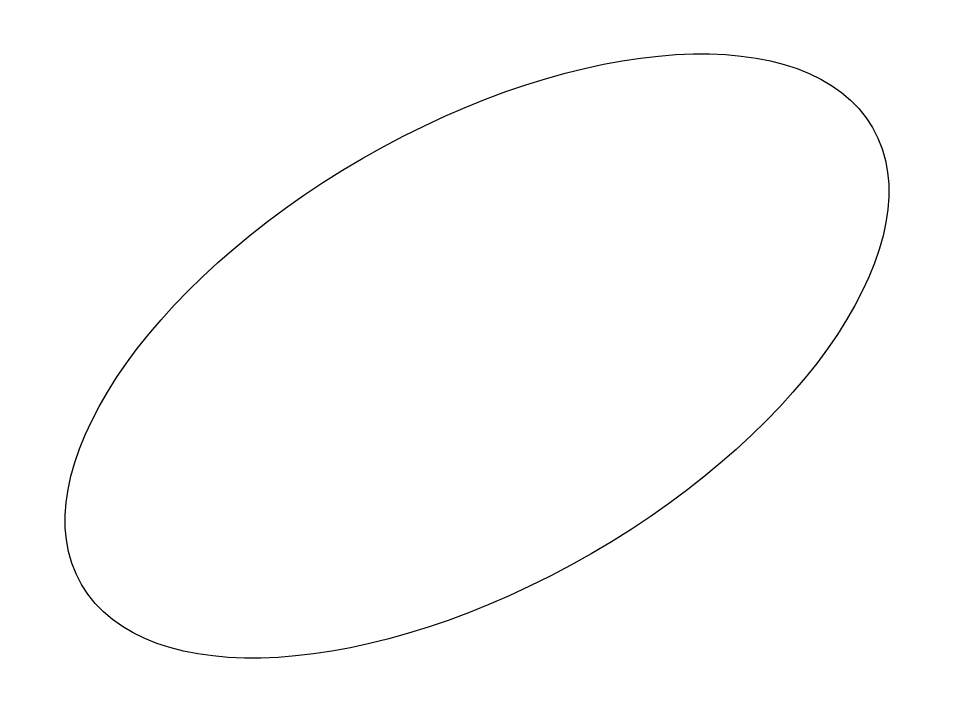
# Model space of a CAD drawing. Units: millimetres at full size, sheet at 1:100. Extents: x -39712 to 8610, y -15153 to 20418.
import ezdxf

# ---------------------------------------------------------------- set-up
doc = ezdxf.new("R2010")
doc.units = ezdxf.units.MM
doc.header["$LTSCALE"] = 100
doc.layers.add('0-0', color=7, linetype='Continuous')

msp = doc.modelspace()

# ---------------------------------------------------------------- linework, layer by layer
at = {"layer": '0-0'}
msp.add_ellipse((-15551, 2632.7), major_axis=(20838.5, 12031.1), ratio=0.5, dxfattribs=at)

doc.saveas('drawing.dxf')
